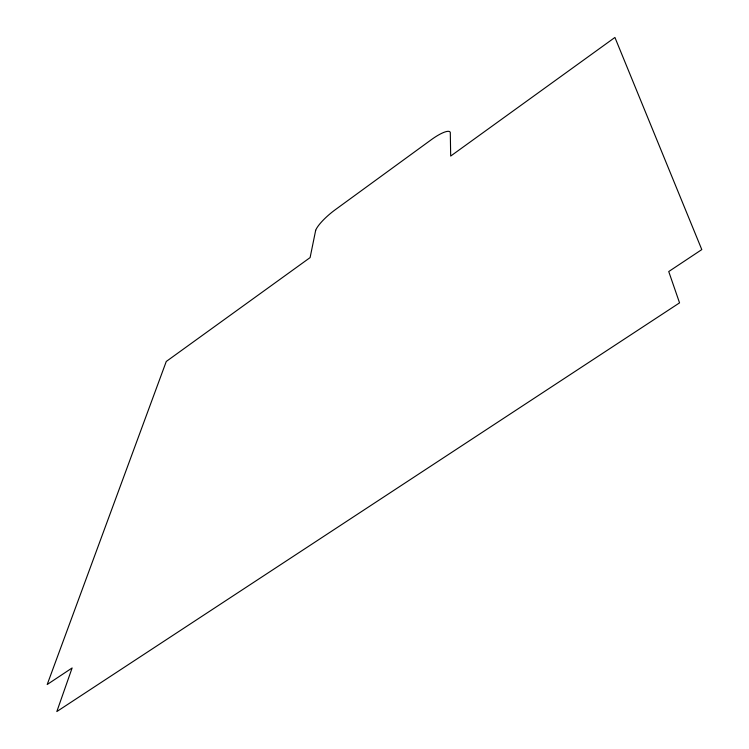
<?xml version="1.0" encoding="UTF-8"?>
<svg xmlns="http://www.w3.org/2000/svg" width="749" height="749" viewBox="0 0 749 749"><rect width="100%" height="100%" fill="white"/><g stroke="black" fill="none" stroke-linecap="round" stroke-linejoin="round"><path stroke-width="1.12" d="M315.675 230.327L310.105 257.59L166.269 361.467L47.206 684.511L72.119 667.958L56.83 711.55L679.549 302.858L668.735 271.55L701.794 249.586L614.92 37.45L450.683 156.064L450.289 132.395A24.249 5.852 -38.8 0 0 431.227 139.763L335.196 209.776A23.622 5.617 -39.9 0 0 315.675 230.327"/></g></svg>
